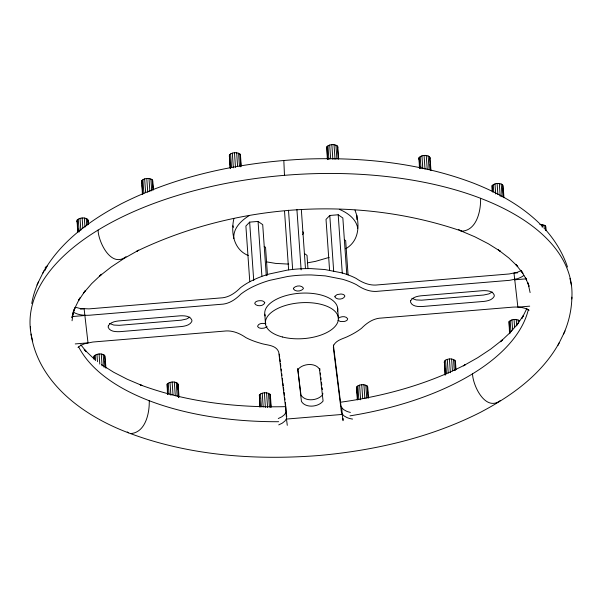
<?xml version="1.0" encoding="UTF-8"?>
<svg xmlns="http://www.w3.org/2000/svg" width="602" height="602" viewBox="0 0 602 602"><rect width="100%" height="100%" fill="white"/><g stroke="black" fill="none" stroke-linecap="round" stroke-linejoin="round"><path stroke-width="0.9" d="M30.514 330.475L30.514 326.848M571.9 297.17C571.607 309.804 568.792 322.461 563.57 333.975M248.257 255.526C233.553 249.521 230.732 232.492 233.877 218.579M233.854 238.512C232.929 228.301 241.357 220.437 249.318 215.531M356.79 219.527L356.828 215.516L354.977 210.09M356.828 215.516C359.56 228.414 357.964 241.5 345.796 248.754M322.838 393.264L322.642 394.679C318.052 400.759 305.154 402.038 300.992 395.078L297.666 368.364M72.052 320.761L73.324 311.738L71.909 317.683L75.069 307.675L73.594 310.677L79.547 298.577M31.756 303.491C32.975 296.116 35.375 288.832 38.43 282.022M47.663 265.806L45.376 267.311L45.21 270.245M77.613 232.221L77.139 220.091C79.795 217.495 84.506 217.194 87.576 219.226L88.14 220.249L88.396 223.929M87.839 221.348L88.14 220.249M93.912 359.018L94.078 356.091C96.734 353.487 101.445 353.193 104.515 355.218L105.079 356.241L105.914 368.198M153.42 189.954L152.78 180.766L152.216 179.735C149.153 177.71 144.435 178.004 141.786 180.608L142.388 194.574M179.027 397.162L178.132 384.294L177.567 383.271C174.505 381.239 169.787 381.533 167.138 384.136L167.484 394.423M230.002 167.905L229.46 154.857C232.116 152.253 236.827 151.96 239.897 153.992L240.461 155.015L241.229 166.047M177.831 385.385L178.132 384.294M271.201 407.042L270.366 395.093L269.801 394.069C266.731 392.037 262.02 392.331 259.364 394.935L259.838 407.065M338.663 158.875L337.827 146.926L337.263 145.902C334.2 143.87 329.482 144.164 326.833 146.768L327.3 158.89M270.366 395.093L270.26 398.945M337.526 148.017L337.827 146.926M368.499 398.035L367.732 387.003L367.167 385.98C364.097 383.948 359.386 384.242 356.73 386.845L357.272 399.894M419.406 167.853L419.06 157.566C421.709 154.962 426.427 154.669 429.497 156.701L430.054 157.724L430.957 170.592M429.76 158.823L430.054 157.724M445.013 375.061L444.411 361.095C447.06 358.499 451.778 358.198 454.849 360.229L455.405 361.253L455.985 369.53M503.949 197.719L503.114 185.77L502.55 184.746C499.479 182.722 494.769 183.016 492.112 185.612L492.143 191.308M519.488 320.738C516.418 318.714 511.708 319.007 509.051 321.611L509.525 333.734M42.637 273.496C59.41 242.779 88.818 221.145 119.128 204.973L120.927 203.988C178.215 174.881 242.546 162.013 306.38 159.033C362.163 157.145 418.977 162.811 471.554 182.421L473.548 183.174C499.028 193.182 523.642 206.817 542.748 226.736M79.953 297.749L78.516 300.676L85.138 290.834L83.339 293.302L91.685 283.61L101.633 274.219L99.661 276.032L111.257 266.934L124.305 258.288L138.708 250.169L136.91 251.147C236.293 203.401 357.385 195.161 461.794 231.168C476.776 230.431 480.998 210.595 480.577 198.299M31.018 334.05C38.596 383.752 84.491 416.306 128.452 432.823L130.446 433.575C190.187 455.737 255.128 460.372 318.262 455.571C374.436 450.574 430.603 437.759 481.073 412.009L482.872 411.023C513.182 394.852 542.59 373.217 559.363 342.5M36.963 285.024L44.066 270.569M526.931 308.322L522.047 318.247L523.484 315.32L516.862 325.163M557.934 345.428L565.037 330.972M518.661 322.695L510.315 332.394L500.367 341.778L502.339 339.964L490.743 349.062L477.695 357.708L463.292 365.835L465.09 364.85C426.231 384.693 383.564 396.267 340.469 402.226M266.287 275.693L262.713 224.651L258.062 221.431L249.649 222.123L245.887 226.051L249.785 281.728M346.805 274.602L342.847 217.992L338.196 214.771L329.783 215.471L326.021 219.391L329.595 270.433M126.021 256.663C111.167 268.409 98.45 242.2 98.051 230.084M500.48 400.428C485.633 412.174 472.916 385.965 472.517 373.85M189.833 317.126L186.62 319L181.247 320.174L119.279 325.321L113.748 325.057L109.496 323.424M492.203 292L488.967 293.874L483.609 295.04L421.641 300.187L416.087 299.924L411.858 298.299M267.07 326.713L264.15 328.12L261.569 328.331A5.147 2.536 -4 0 1 258.378 327.435L257.551 326.269C258.476 323.026 263.202 323.003 265.896 323.823M338.204 318.323C340.732 316.351 345.887 315.659 347.715 318.774L347.196 320.053A5.147 2.536 -4 0 1 344.299 321.46L340.461 321.528L337.94 320.226M278.282 418.533L281.856 416.787L284.468 414.688L285.98 412.378L285.935 407.261M278.726 424.884L282.3 423.138L284.912 421.039L286.424 418.729L286.725 416.403L278.711 352.08C276.017 344.6 266.362 345.405 260.079 343.117A73.602 36.203 -4 0 1 245.879 337.602C239.453 333.139 231.943 330.046 223.952 331.138L92.821 342.026L84.513 343.765L80.803 345.428A18.271 8.985 -4 0 0 77.982 347.474M521.197 270.569L517.487 272.232L509.179 273.97L378.048 284.866C370.057 285.95 362.547 282.865 356.121 278.402A73.602 36.203 -4 0 0 341.921 272.879L324.907 269.538L311.008 268.612A73.436 36.12 -4 0 0 287.237 270.132L269.132 274.03A73.587 36.195 -4 0 0 256.919 278.35L253.186 280.02A73.602 36.203 -4 0 0 240.491 287.703C235.036 293.212 228.406 297.794 220.332 297.967L88.998 308.879L79.983 308.457L76.025 307.374M329.143 257.4L315.463 261.373L307.622 262.811M80.487 309.157L84.129 308.856L88.005 342.862L75.25 343.923M517.645 272.834L513.995 273.135L517.87 307.14L529.707 306.162M72.759 316.509L84.596 315.523M514.462 279.81L526.306 278.824M343.012 420.693L342.229 414.432L286.492 419.067L287.274 425.321M285.973 406.636C236.676 407.832 186.62 402.106 140.206 384.828L142.2 385.581L127.285 379.26L113.68 372.254L101.497 364.616M539.874 224.493L542.063 224.523L545.307 225.773L545.863 226.796L546.127 230.476M288.764 264.112L275.581 263.398L266.34 261.832M130.446 433.575C145.428 432.846 149.657 413.002 149.236 400.706M458.589 229.528L461.794 231.168M459.8 230.415L474.715 236.737L488.32 243.742L500.503 251.38L498.253 249.83L508.818 257.949L517.81 266.581L515.658 264.353L522.935 273.338L521.091 270.614L526.652 279.9M339.34 209.338C347.55 212.784 356.166 218.842 357.716 228.218M529.135 310.218C524.267 307.268 518.382 306.802 512.814 307.133L381.668 318.029C373.594 318.202 366.964 322.785 361.509 328.301A73.602 36.203 -4 0 1 348.806 335.976C343.637 338.753 336.638 339.648 333.666 345.307L333.365 347.625L341.379 411.934L342.079 413.845L344.005 415.899L346.978 417.57A18.271 8.985 -4 0 0 352.539 419.075M73.309 312.129C78.125 315.049 83.941 315.538 89.442 315.23L220.776 304.319C228.85 304.145 235.48 299.563 240.935 294.054A73.602 36.203 -4 0 1 253.638 286.371L257.363 284.701A73.587 36.195 -4 0 1 269.576 280.382L287.681 276.484A73.436 36.12 -4 0 1 311.452 274.956L325.351 275.889L342.365 279.23A73.602 36.203 -4 0 1 356.565 284.754C362.991 289.216 370.501 292.301 378.492 291.217L509.623 280.321L517.931 278.583L521.641 276.92A18.271 8.985 -4 0 0 523.853 275.407M344.344 239.762L345.676 240.687L348.076 275.024M304.364 253.517L307.02 255.361L307.931 268.349M264.21 246.421L265.542 247.339L267.491 275.182M127.24 431.935L128.452 432.823M93.182 358.047L84.19 349.423L86.342 351.643L80.743 344.735M283.828 160.538L284.475 175.332M544.9 228.956C554.841 240.032 562.772 252.915 567.505 267.062M418.766 158.665L419.323 159.688M444.11 362.193L444.675 363.217M229.166 155.948L229.731 156.979M76.845 221.19L77.41 222.213M93.784 357.182L94.348 358.205M525.538 277.635L529.023 286.296L528.014 282.872L530.106 292.587M569.966 278.493L571.486 285.529M232.966 225.81L233.373 227.375M333.388 344.999L340.935 405.582L341.635 407.494L343.561 409.548L346.534 411.219A18.271 8.985 -4 0 0 350.379 412.408M319.737 368.394L319.971 370.238M320.309 372.999L320.542 374.843M320.889 377.604L321.114 379.448M321.46 382.21L321.807 384.971M322.145 387.733L322.379 389.577M279.313 354.119L279.659 356.918M279.892 358.784L280.246 361.576M280.472 363.442L280.825 366.242M281.172 369.034L281.405 370.9M281.751 373.699L281.984 375.565M282.33 378.357L282.684 381.156M282.91 383.022L283.264 385.814M283.497 387.68L283.843 390.48M284.076 392.338L284.422 395.138M284.769 397.937L285.002 399.803M285.348 402.595L285.702 405.394M545.307 225.773L545.623 230.37M543.967 224.975L544.223 228.655M542.063 224.523L542.251 227.285M518.149 319.948L518.412 323.62M516.245 319.496L516.697 325.93M514.055 319.466L514.635 327.736M502.941 188.704L503.264 193.302M502.55 184.746L503.385 196.696M511.926 319.858L512.633 329.971M501.21 183.949L502.113 196.824M510.165 320.61L510.94 331.642M509.45 325.569L509.578 327.405M499.306 183.505L500.209 196.372M509.051 321.611L509.886 333.561M497.117 183.475L497.892 194.506M494.987 183.858L495.694 193.972M493.226 184.611L493.745 191.97M492.112 185.612L492.564 192.053M455.428 366.949L455.624 369.703M454.849 360.229L455.556 370.343M453.509 359.432L454.284 370.463M451.605 358.988L452.441 370.937M449.416 358.95L450.379 372.743M447.278 359.341L448.242 373.135M445.525 360.094L446.488 373.887M445.059 368.733L445.187 370.569M444.411 361.095L445.375 374.888M430.144 164.338L430.4 168.011M429.497 156.701L430.46 170.486M428.157 155.903L429.121 169.696M426.254 155.451L427.217 169.245M424.064 155.421L425.027 169.215M421.927 155.813L422.83 168.688M420.173 156.565L421.009 168.515M419.775 166.122L419.903 167.958M419.06 157.566L419.835 168.598M367.498 389.02L367.754 392.692M367.167 385.98L368.003 397.93M365.828 385.182L366.731 398.05M363.924 384.731L364.887 398.524M361.734 384.701L362.697 398.494M359.605 385.092L360.628 399.803M357.844 385.844L358.807 399.638M357.129 390.803L357.317 393.565M356.73 386.845L357.633 399.713M337.263 145.902L338.301 159.048M335.931 145.105L336.894 158.89M334.02 144.653L335.051 159.364M338.196 214.771L342.282 273.233M331.83 144.623L332.861 159.334M329.7 145.014L330.664 158.8M327.94 145.767L328.903 159.553M327.669 157.16L327.804 158.996M326.833 146.768L327.729 159.635M337.654 308.149L338.316 317.675M329.783 215.471L333.681 271.148M342.997 418.367L343.11 420.038M341.763 407.765L342.229 414.432M301.369 209.978L305.455 268.439M296.914 209.534L301.128 269.854M288.501 210.233L292.655 269.628M284.543 211.377L288.629 269.839M286.025 412.4L286.319 416.569M264.79 314.199L265.459 323.725M258.062 221.431L261.893 276.183M270.576 403.543L270.832 407.223M269.801 394.069L270.697 406.937M268.462 393.272L269.425 407.065M266.558 392.82L267.589 407.531M264.368 392.79L265.399 407.501M262.239 393.181L263.202 406.975M249.649 222.123L253.735 280.592M260.478 393.934L261.381 406.809M259.628 397.057L259.763 398.893M259.364 394.935L260.199 406.884M240.484 160.704L240.74 164.384M239.897 153.992L240.8 166.859M238.558 153.194L239.461 166.062M236.654 152.742L237.617 166.536M234.464 152.712L235.495 167.424M232.334 153.104L233.358 167.815M230.574 153.856L231.537 167.642M230.114 162.495L230.242 164.331M229.46 154.857L230.431 168.643M177.899 386.303L178.154 389.983M178.478 394.581L178.666 397.335M177.567 383.271L178.531 397.057M176.235 382.473L177.199 396.259M174.324 382.022L175.287 395.815M172.142 381.992L173.037 394.859M170.005 382.383L170.908 395.251M168.244 383.135L169.019 394.167M167.529 388.094L167.657 389.93M167.138 384.136L167.845 394.25M152.607 183.693L152.87 187.372M152.216 179.735L152.923 189.848M150.884 178.945L151.719 190.894M148.972 178.493L149.875 191.361M146.79 178.463L147.753 192.249M144.653 178.854L145.616 192.64M142.9 179.607L143.863 193.392M142.245 185.484L142.373 187.32M141.786 180.608L142.749 194.393M105.034 361.019L105.29 364.692M104.515 355.218L105.35 367.175M103.175 354.42L104.078 367.295M101.271 353.976L102.107 365.926M99.082 353.946L99.789 364.059M87.576 219.226L87.96 224.742M96.952 354.337L97.464 361.689M86.236 218.428L86.756 225.788M95.191 355.09L95.575 360.606M84.333 217.984L84.972 227.172M94.078 356.091L94.341 359.763M82.143 217.947L82.85 228.06M80.013 218.338L80.849 230.295M78.252 219.09L79.155 231.966M77.854 228.647L77.982 230.483M77.139 220.091L77.974 232.041M46.489 266.31L46.617 268.146M45.376 267.311L45.504 269.147M302.874 231.808A7.525 3.702 -4 0 1 302.475 234.66M265.189 315.937A36.564 17.985 -4 0 1 300.789 293.182A36.564 17.985 -4 0 1 337.383 311.693M32.719 341.078A271.494 133.539 -4 0 1 287.199 175.114A271.494 133.539 -4 0 1 571.78 298.976M528.353 309.586A229.445 112.86 -4 0 1 350.025 415.854M278.666 421.709A229.445 112.86 -4 0 1 78.696 346.948M264.745 302.746C263.586 306.365 256.595 306.809 254.729 303.574L255.248 302.294A5.147 2.536 -4 0 1 258.145 300.887C260.327 300.556 263.714 300.33 264.745 302.746M293.475 288.253L293.385 288.9C295.289 292.098 301.218 291.511 303.318 288.712L303.408 288.065C301.489 284.874 295.582 285.453 293.475 288.253M334.96 296.267L334.87 296.914C336.721 300.165 343.704 299.698 344.893 296.086L344.066 294.912A5.147 2.536 -4 0 0 340.875 294.017L337.105 294.581L334.96 296.267M108.337 325.802L108.149 327.225C109.782 331.679 115.712 331.785 119.723 331.672L181.691 326.525C185.363 326.066 189.75 325.163 191.745 321.679L191.933 320.256C190.3 315.794 184.362 315.689 180.359 315.809L118.391 320.956C114.719 321.423 110.316 322.318 108.337 325.802M410.699 300.669L410.511 302.091C412.144 306.561 418.081 306.659 422.085 306.538L484.053 301.391C487.725 300.925 492.127 300.037 494.107 296.545L494.295 295.123C492.662 290.668 486.732 290.563 482.721 290.676L420.753 295.83C417.081 296.289 412.694 297.185 410.699 300.669M297.847 369.62L301.436 401.429C305.598 408.389 318.496 407.11 323.086 401.03L319.496 369.222C315.343 362.269 302.43 363.533 297.847 369.62M282.481 336.992A36.564 17.985 -4 0 0 338.362 319.444A36.564 17.985 -4 0 0 284.829 305.673A36.564 17.985 -4 0 0 282.481 336.992"/></g></svg>
